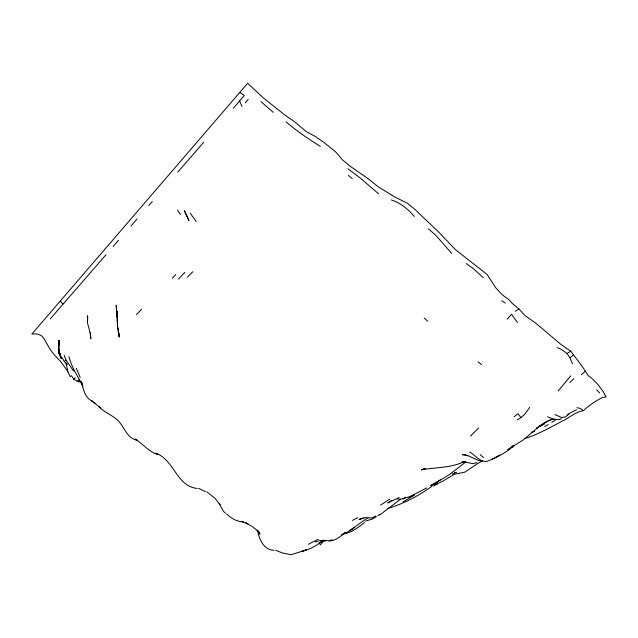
<?xml version="1.0" encoding="UTF-8"?>
<svg xmlns="http://www.w3.org/2000/svg" width="638" height="638" viewBox="0 0 638 638"><rect width="100%" height="100%" fill="white"/><g stroke="black" fill="none" stroke-linecap="round" stroke-linejoin="round"><path stroke-width="0.96" d="M59.111 343.172L59.167 340.413L58.672 347.519L59.509 340.19L58.481 347.981L59.159 354.026L61.24 358.444L62.093 357.703L64.382 361.634L67.588 364.418M70.355 376.149L70.308 376.683L68.178 372.448L65.826 362.878M529.676 407.387L525.058 413.902L521.015 417.635L517.298 419.86M558.106 391.054L570.723 375.878M323.011 541.614L320.324 544.876L319.231 542.563M524.643 438.649C537.762 434.55 549.621 427.699 561.767 421.383C568.944 418.073 575.149 412.036 583.339 410.681C589.097 405.274 595.541 401.182 602.471 397.426L606.1 397.003L603.325 391.74L597.463 383.98L591.378 377.935L588.212 375.686L582.494 366.786L570.747 351.195L561.041 344.52L535.306 322.788L525.186 315.762L518.885 308.904L512.218 303.385L509.076 299.836L502.218 294.74L495.806 287.85L487.065 274.428L455.572 249.745L438.904 232.352L414.676 209.16L407.339 203.203L394.858 197.006L378.605 187.03L366.994 177.906L350.693 166.606L342.813 160.226L335.899 152.155L323.929 142.41L315.403 136.556L306.168 131.532L293.982 121.268L285.146 115.223L263.853 98.348L247.656 83.275L31.9 334.033L37.179 333.977L41.159 335.405L43.815 338.347L50.027 349.281L54.972 355.621L60.45 361.291L67.604 371.117M507.258 319.207L511.516 314.199L517.434 322.485M50.298 318.848L105.98 254.745M113.157 246.475L118.54 240.287M130.95 226.004L137.05 218.97M148.758 205.508L152.283 201.456M177.731 172.164L203.681 142.306M233.245 108.301L244.37 95.501L239.848 92.366M245.295 102.718L248.214 99.392M172.34 278.232L175.737 274.507M184.757 272.394L178.536 279.029M141.492 309.302L136.42 314.598M64.382 361.634L65.937 360.047L64.239 355.358M187.405 277.179L192.812 271.74M478.723 427.946L470.557 435.969M569.83 382.577L573.849 378.637M79.654 379.315L77.286 381.317L73.872 379.139L71.424 375.71M75.324 377.776L73.354 379.315M581.393 374.721L585.373 371.085M513.096 446.185C505.942 453.171 496.444 457.239 487.448 461.282C479.991 462.686 475.517 455.205 469.68 452.007M513.861 445.444L507.904 449.75L513.861 445.444L511.572 447.254L523.224 439.925L539.748 426.04L550.977 419.365M364.545 522.498C358.389 527.323 351.873 532.507 343.938 533.846M354.704 527.451L349.688 530.649L367.935 517.585M514.037 416.853L517.944 413.687L521.015 417.635M391.844 500.208L387.697 502.943L399.197 497.504M344.026 533.551C339.344 537.316 333.905 541.766 327.485 540.673C323.41 539.9 318.992 540.378 315.148 541.989M572.485 363.748L569.894 357.766L573.737 354.768M569.2 413.974L565.22 417.021L561.6 417.483L554.924 414.548M323.067 540.482C316.855 545.41 309.765 549.637 301.918 551.264L306.288 549.86L291.159 554.725L282.411 552.963L275.783 550.323M379.746 514.994L400.178 499.442M345.501 532.236L341.801 534.835L344.424 533.424M377.704 515.791L379.682 514.403M465.573 462.151L449.479 474.576L431.152 485.646L440.284 479.864M402.985 501.986L414.357 495.088L409.133 497.616M389.802 499.075L380.599 505.097M515.257 311.288L518.885 308.904M346.881 532.491L351.929 529.229M375.479 515.959L372.512 517.873L367.911 517.992M567.222 414.796L568.689 413.855M376.404 516.66L372.058 519.165L365.518 521.055M551.742 422.404L555.307 420.179M557.189 347.622L560.595 348.954L567.023 353.492L570.747 351.195M431.814 486.331C418.289 496.045 403.742 503.709 387.784 508.47M544.716 426.567L548.209 424.541M308.409 544.302L318.266 539.198M482.655 460.875L477.344 463.714L464.879 472.16L454.32 474.257L442.684 481.267L434.542 484.976M496.22 457.143L499.753 455.165L491.762 459.639M569.423 413.384L576.656 409.755M433.338 486.06L437.612 483.74M397.705 499.227L402.738 498.852L405.736 497.265M430.554 485.414L437.054 482.32M352.471 520.409L357.87 517.673M426.67 487.974L409.907 496.579L402.738 498.852M432.676 484.601L435.658 483.062M329.415 540.96L331.943 539.7M538.504 426.567L544.525 423.736L536.558 428.25C542.053 424.493 547.611 419.405 554.645 419.405M452.358 474.082L456.33 472.303L454.575 472.686M425.554 468.444L422.827 469.528L425.044 468.675M326.241 540.585L322.134 542.021L320.435 541.782M366.507 517.195L358.979 519.452L363.413 518.032M424.884 468.683L421.287 469.855C435.993 467.207 451.138 468.037 464.935 461.386L461.952 462.135L465.804 462.016L463.132 461.665L472.925 463.666L476.929 462.59M531.35 432.444L534.556 431.495M561.607 418.735C556.854 420.833 552.022 418.504 547.587 416.781M464.025 454.527L462.367 454.782C468.986 454.639 474.281 459.527 480.51 460.979M344.44 532.913L346.195 533.033M576.888 407.706L580.229 408.432L583.339 410.681M77.286 381.317L81.6 382.282L78.083 380.814L81.09 382.202M197.134 488.461C176.144 486.076 174.262 459.52 155.536 453.147L158.272 454.551C148.678 452.366 143.311 443.498 134.953 439.127L137.138 440.22C126.85 438.218 124.785 427.699 118.508 421.096C112.743 415.011 104.225 412.619 98.579 406.366L100.796 407.929M274.013 550.371C263.63 549.836 259.443 539.644 257.585 530.808M465.222 454.886L464.201 454.551L467.893 455.787M391.453 199.973C400.568 202.956 408.176 209.136 414.277 216.402M205.46 491.643L198.53 488.349M100.134 407.562L91.744 400.792L94.879 403.543M501.779 300.721L505.248 303.082M466.155 263.486L473.252 268.558L483.293 277.682M347.933 168.775L359.872 177.699L378.645 193.856M286.191 121.906C296.774 131.205 308.393 138.813 320.22 146.349M206.752 491.802L214.91 498.182L220.046 504.714L219.193 503.549L223.571 511.469L225.397 513.191M92.095 401.111C84.758 397.498 83.426 389.268 81.52 382.17M226.514 513.941C231.235 518.184 236.706 521.796 243.309 521.756L240.949 521.429L247.935 523.894L245.949 522.857L252.337 526.613L258.215 531.358L257.122 530.146L259.65 533.352L258.709 531.781L259.897 534.253L259.108 532.387M428.441 228.867L435.483 234.991L451.704 253.406M273.224 112.344L260.95 101.57M478.141 361.826L481.538 364.601M348.332 175.362L352.192 178.52M480.159 454.623L483.468 457.518M424.19 317.979L427.699 321.193M596.618 389.85L599.64 392.864M60.347 301.128L62.963 304.254M196.249 221.641L190.116 212.98M73.545 371.013L65.937 360.047M177.563 210.173L180.434 214.432M567.023 353.492L569.894 357.766M80.197 377.409L76.337 368.397M239.569 101.011L242.049 106.434M68.976 356.61C71.448 367.432 78.043 376.412 82.836 386.149L81.512 382.082M61.296 358.07L59.948 353.324L61.24 358.444M87.661 317.708L87.366 315.906L87.757 319.319M118.54 332.286L119.186 336.712L118.221 331.234L119.426 337.079L117.448 326.034L117.009 311.822L117.081 315.627M117.91 327.637L118.285 330.524M116.81 311.599L116.172 305.163L117.089 317.501M90.221 332.589L90.835 338.73L90.173 333.028L87.486 322.876L87.502 315.993L87.685 317.955M59.206 353.699L58.848 347.774L59.159 354.026M117.193 318.92L117.536 324.75M116.786 311.153L117.089 317.038M59.087 342.399L58.991 340.437L59.015 344.105M117.424 325.476L117.448 326.034M186.671 215.381L184.374 210.731L188.92 220.533L186.671 215.381"/></g></svg>
